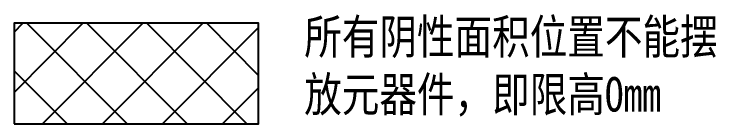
# Model space of a CAD drawing. Header units: inches. Extents: x 847 to 1105, y -1630 to -1447.
# Drawn here: x 1008.2 to 1028.89, y -1555.16 to -1551.93 of the extents above; entities that cross this region are included whole.
import ezdxf

# ---------------------------------------------------------------- set-up
doc = ezdxf.new("R2010")
doc.units = ezdxf.units.IN
doc.header["$LTSCALE"] = 5
doc.header["$MEASUREMENT"] = 0
doc.layers.add('01___PRT_ALL_DTM_PLN', color=7, linetype='CONTINUOUS')
doc.layers.add('TEXT', color=3, linetype='CONTINUOUS')
doc.styles.get("Standard").update_dxf_attribs({"font": 'STSONG.TTF', "width": 0.8})

msp = doc.modelspace()

# ---------------------------------------------------------------- hatches: boundary and pattern name
at = {"layer": '01___PRT_ALL_DTM_PLN'}
h = msp.add_hatch(dxfattribs=at)
h.set_pattern_fill('ANSI37', color=4, scale=10, style=0)
h.set_pattern_definition([(45, (-569.2108, 22.0497), (-0.8838835, 0.8838835), []), (135, (-569.2108, 22.0497), (-0.8838835, -0.8838835), [])])
h.paths.add_polyline_path([(1015.413, -1552.202), (1008.203, -1552.202), (1008.203, -1555.158), (1015.413, -1555.158)])

# ---------------------------------------------------------------- linework, layer by layer
at = {"layer": '01___PRT_ALL_DTM_PLN', "color": 3}
msp.add_lwpolyline([(1008.203, -1555.158), (1015.413, -1555.158), (1015.413, -1552.202), (1008.203, -1552.202)], close=True, dxfattribs=at)

# ---------------------------------------------------------------- texts
at = {"layer": 'TEXT', "insert": (1016.757, -1552.088), "char_height": 1.01523, "width": 12.59072, "attachment_point": 1}
msp.add_mtext('{\\fSimSun|b0|i0|c134|p2;所有阴性面积位置不能摆放元器件，即限高Omm}', dxfattribs=at)

doc.saveas('drawing.dxf')
